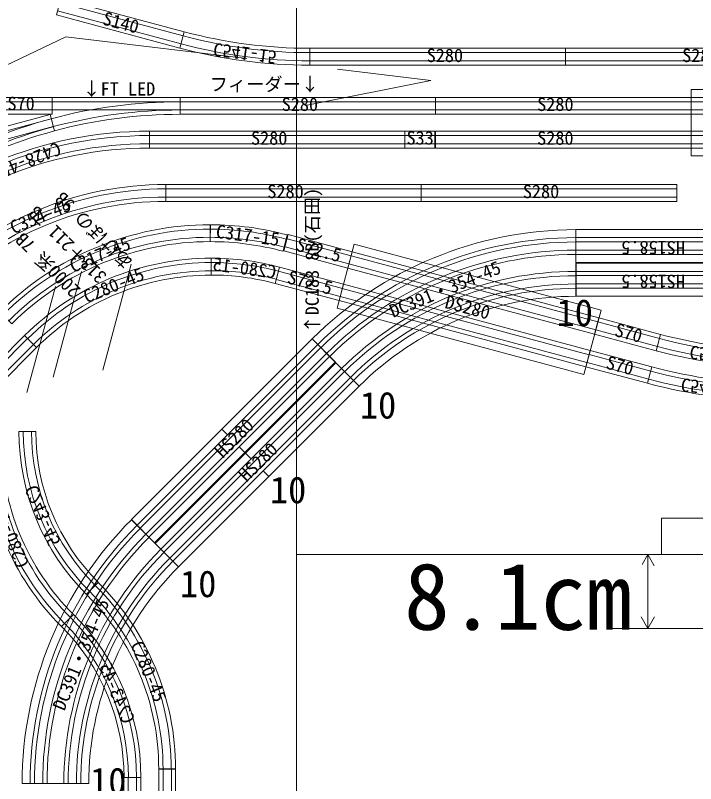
# Model space of a CAD drawing. Units: millimetres, scale not verified. Extents: x -3124 to 14616, y -9205 to 4147.
# Drawn here: x -1073 to -328, y -124 to 718 of the extents above; entities that cross this region are included whole.
import ezdxf
from ezdxf.enums import TextEntityAlignment as Align

# ---------------------------------------------------------------- set-up
doc = ezdxf.new("R2010")
doc.units = ezdxf.units.MM
doc.header["$LTSCALE"] = 100
for name, pattern in [('DASHED1', [1.8, 1.2, -0.6]), ('DASHED2', [3, 2, -1]), ('DOUBLE_CHAIN1', [8.8, 5, -1, 0.6, -0.6, 0.6, -1])]:
    doc.linetypes.add(name, pattern=pattern)
for name, color, linetype, lineweight in [('0-0', 7, 'Continuous', 9), ('0-7', 5, 'Continuous', 9), ('0-8', 3, 'Continuous', 9), ('0-A', 3, 'DASHED1', 9), ('0-B', 3, 'DOUBLE_CHAIN1', 9)]:
    doc.layers.add(name, color=color, linetype=linetype, lineweight=lineweight)
doc.styles.add('ＭＳ ゴシック', font='')
doc.styles.get('ＭＳ ゴシック').set_extended_font_data('MS Gothic')

# ---------------------------------------------------------------- blocks, each defined once
blk = doc.blocks.new('N_TOMIX _ S280')
at = {"layer": '0-0'}
for p, q in [((0, 18.5), (280, 18.5)), ((0, 18.5), (0, 0)), ((280, 18.5), (280, 0)), ((0, 0), (280, 0))]:
    blk.add_line(p, q, dxfattribs=at)
at = {"layer": '0-0', "color": 2}
for p, q in [((0, 13.8), (280, 13.8)), ((0, 4.7), (280, 4.7))]:
    blk.add_line(p, q, dxfattribs=at)
at = {"layer": '0-0', "color": 3, "style": 'ＭＳ ゴシック'}
blk.add_text('S280', height=14.66, dxfattribs=at).set_placement((111.4, -0.8), align=Align.BOTTOM_LEFT)
blk = doc.blocks.new('N_TOMIX _ C280-45')
at = {"layer": '0-0'}
for p, q in [((0, 0), (0, 18.5)), ((191.4, -79.3), (204.5, -66.2))]:
    blk.add_line(p, q, dxfattribs=at)
for radius in [289.25, 270.75]:
    blk.add_arc((0, -270.8), radius, 45, 90, dxfattribs=at)
at = {"layer": '0-0', "color": 2}
for radius in [284.5, 275.5]:
    blk.add_arc((0, -270.8), radius, 45, 90, dxfattribs=at)
at = {"layer": '0-0', "color": 3, "style": 'ＭＳ ゴシック'}
blk.add_text('C280-45', height=14.66, rotation=337.5, dxfattribs=at).set_placement((71.3, -9), align=Align.BOTTOM_LEFT)
blk = doc.blocks.new('N_TOMIX _ C243-45')
at = {"layer": '0-0'}
for p, q in [((0, 0), (0, 18.5)), ((165.3, -68.5), (178.4, -55.4))]:
    blk.add_line(p, q, dxfattribs=at)
for radius in [252.25, 233.75]:
    blk.add_arc((0, -233.7), radius, 45, 90, dxfattribs=at)
at = {"layer": '0-0', "color": 2}
for radius in [247.5, 238.5]:
    blk.add_arc((0, -233.7), radius, 45, 90, dxfattribs=at)
at = {"layer": '0-0', "color": 3, "style": 'ＭＳ ゴシック'}
blk.add_text('C243-45', height=14.66, rotation=337.5, dxfattribs=at).set_placement((55.6, -5), align=Align.BOTTOM_LEFT)
blk = doc.blocks.new('N_TOMIX _ S158.5(15)')
at = {"layer": '0-0'}
for p, q in [((0, 18.5), (0, 0)), ((0, 18.5), (158.5, 18.5)), ((158.5, 18.5), (158.5, 0)), ((0, 0), (158.5, 0))]:
    blk.add_line(p, q, dxfattribs=at)
at = {"layer": '0-0', "color": 2}
for p, q in [((0, 13.8), (158.5, 13.8)), ((0, 4.7), (158.5, 4.7))]:
    blk.add_line(p, q, dxfattribs=at)
blk = doc.blocks.new('N_TOMIX _ HS158.5')
at = {"layer": '0-0', "color": 3}
for p, q in [((0, 27.3), (158.5, 27.3)), ((0, -8.8), (158.5, -8.8))]:
    blk.add_line(p, q, dxfattribs=at)
at = {"layer": '0-0'}
for p, q in [((0, 27.3), (0, -8.8)), ((158.5, 27.3), (158.5, -8.8)), ((0, 18.5), (0, 0)), ((158.5, 18.5), (158.5, 0))]:
    blk.add_line(p, q, dxfattribs=at)
blk.add_blockref('N_TOMIX _ S158.5(15)', (0, 0), dxfattribs=at)
at = {"layer": '0-B', "style": 'ＭＳ ゴシック'}
blk.add_text('HS158.5', height=14.66, dxfattribs=at).set_placement((39, -0.6), align=Align.BOTTOM_LEFT)
blk = doc.blocks.new('N_TOMIX _ DC391・354-45')
at = {"layer": '0-0'}
for p, q in [((0, -8.8), (0, 64.3)), ((237.6, -107.2), (289.2, -55.5))]:
    blk.add_line(p, q, dxfattribs=at)
at = {"layer": '0-0', "color": 3}
for radius in [409, 336]:
    blk.add_arc((0, -344.8), radius, 45, 90, dxfattribs=at)
at = {"layer": '0-0'}
for radius in [400.25, 381.75, 363.25, 344.75]:
    blk.add_arc((0, -344.8), radius, 45, 90, dxfattribs=at)
at = {"layer": '0-0', "color": 2}
for radius in [395.5, 386.5, 358.5, 349.5]:
    blk.add_arc((0, -344.8), radius, 45, 90, dxfattribs=at)
at = {"layer": '0-0', "color": 3, "style": 'ＭＳ ゴシック'}
blk.add_text('DC391・354-45', height=14.66, rotation=337.5, dxfattribs=at).set_placement((77.3, 13.8), align=Align.BOTTOM_LEFT)
blk = doc.blocks.new('N_TOMIX _ S70')
at = {"layer": '0-0'}
for p, q in [((0, 18.5), (0, 0)), ((0, 18.5), (70, 18.5)), ((70, 18.5), (70, 0)), ((0, 0), (70, 0))]:
    blk.add_line(p, q, dxfattribs=at)
at = {"layer": '0-0', "color": 2}
for p, q in [((0, 13.8), (70, 13.8)), ((0, 4.7), (70, 4.7))]:
    blk.add_line(p, q, dxfattribs=at)
at = {"layer": '0-0', "color": 3, "style": 'ＭＳ ゴシック'}
blk.add_text('S70', height=14.66, dxfattribs=at).set_placement((20.9, 0), align=Align.BOTTOM_LEFT)
blk = doc.blocks.new('N_TOMIX _ PL541-15')
at = {"layer": '0-0'}
for p, q in [((142.4, 18.7), (137.6, 36.6)), ((0, 0), (0, 18.5)), ((140, 18.5), (142.4, 18.7)), ((140, 18.5), (140, 0)), ((0, 0), (140, 0))]:
    blk.add_line(p, q, dxfattribs=at)
at = {"layer": '0-0', "color": 2}
for p, q in [((0, 13.7), (140, 13.7)), ((0, 4.8), (140, 4.8))]:
    blk.add_line(p, q, dxfattribs=at)
at = {"layer": '0-0'}
blk.add_arc((0, 550.3), 531.75, 270, 285, dxfattribs=at)
at = {"layer": '0-0', "color": 2}
for radius in [536.5, 545.5]:
    blk.add_arc((0, 550.3), radius, 270, 285, dxfattribs=at)
blk = doc.blocks.new('2人掛け机共通')
at = {"layer": '0-7', "color": 4}
for p, q in [((1164, 400), (1164, 455)), ((1204, 400), (1164, 400))]:
    blk.add_line(p, q, dxfattribs=at)
at = {"layer": '0-7', "color": 6}
blk.add_lwpolyline([(0, 0), (1204, 0), (1204, 455), (0, 455)], close=True, dxfattribs=at)
at = {"layer": '0-7', "color": 4}
blk.add_lwpolyline([(40, 455), (40, 400), (0, 400)], dxfattribs=at)
blk = doc.blocks.new('3人掛け机')
at = {"layer": '0-7', "color": 6}
blk.add_lwpolyline([(0, 0), (1804, 0), (1804, 455), (0, 455)], close=True, dxfattribs=at)
blk = doc.blocks.new('N_TOMIX _ C428-45（切断）')
at = {"layer": '0-A', "color": 7, "linetype": 'Continuous'}
for p, q in [((296.1, 141.1), (309.2, 128.1)), ((0, 0), (0, 18.5))]:
    blk.add_line(p, q, dxfattribs=at)
for radius in [418.75, 437.25]:
    blk.add_arc((0, 437.3), radius, 270, 315, dxfattribs=at)
at = {"layer": '0-A', "color": 2, "linetype": 'Continuous'}
for radius in [423.5, 432.5]:
    blk.add_arc((0, 437.3), radius, 270, 315, dxfattribs=at)
at = {"layer": '0-A', "style": 'ＭＳ ゴシック'}
blk.add_text('C428-45（切断）', height=14.66, rotation=22.5, dxfattribs=at).set_placement((102.3, 7.3), align=Align.BOTTOM_LEFT)
blk = doc.blocks.new('N_TOMIX _ S33')
at = {"layer": '0-0'}
for p, q in [((0, 18.5), (0, 0)), ((0, 18.5), (33, 18.5)), ((33, 18.5), (33, 0)), ((0, 0), (33, 0))]:
    blk.add_line(p, q, dxfattribs=at)
at = {"layer": '0-0', "color": 2}
for p, q in [((0, 13.8), (33, 13.8)), ((0, 4.7), (33, 4.7))]:
    blk.add_line(p, q, dxfattribs=at)
at = {"layer": '0-0', "color": 3, "style": 'ＭＳ ゴシック'}
blk.add_text('S33', height=14.66, dxfattribs=at).set_placement((1.8, -0.6), align=Align.BOTTOM_LEFT)
blk = doc.blocks.new('N_TOMIX _ S140(1)')
at = {"layer": '0-0'}
for p, q in [((0, 18.5), (0, 0)), ((0, 18.5), (140, 18.5)), ((140, 18.5), (140, 0)), ((0, 0), (140, 0))]:
    blk.add_line(p, q, dxfattribs=at)
at = {"layer": '0-0', "color": 2}
for p, q in [((0, 13.8), (140, 13.8)), ((0, 4.7), (140, 4.7))]:
    blk.add_line(p, q, dxfattribs=at)
at = {"layer": '0-0', "color": 3, "style": 'ＭＳ ゴシック'}
blk.add_text('S140', height=14.66, dxfattribs=at).set_placement((50.4, -1.5), align=Align.BOTTOM_LEFT)
blk = doc.blocks.new('N_TOMIX _ C541-15')
at = {"layer": '0-0'}
for p, q in [((0, 185), (0, 0)), ((1376, -181), (1424, -2))]:
    blk.add_line(p, q, dxfattribs=at)
for radius in [5501.7, 5316.7]:
    blk.add_arc((0, -5317), radius, 75, 90, dxfattribs=at)
at = {"layer": '0-0', "color": 2}
for radius in [5454.2, 5364.2]:
    blk.add_arc((0, -5317), radius, 75, 90, dxfattribs=at)
at = {"layer": '0-0', "color": 3, "style": 'ＭＳ ゴシック'}
blk.add_text('C541-15', height=146.6, rotation=352.5, dxfattribs=at).set_placement((343, -12), align=Align.BOTTOM_LEFT)
blk = doc.blocks.new('N_TOMIX _ S280(1)')
at = {"layer": '0-0'}
for p, q in [((0, 18.5), (280, 18.5)), ((0, 18.5), (0, 0)), ((280, 18.5), (280, 0)), ((0, 0), (280, 0))]:
    blk.add_line(p, q, dxfattribs=at)
at = {"layer": '0-0', "color": 2}
for p, q in [((0, 13.8), (280, 13.8)), ((0, 4.7), (280, 4.7))]:
    blk.add_line(p, q, dxfattribs=at)
at = {"layer": '0-0', "color": 3, "style": 'ＭＳ ゴシック'}
blk.add_text('S280', height=14.66, dxfattribs=at).set_placement((128, -1), align=Align.BOTTOM_LEFT)
blk = doc.blocks.new('N_TOMIX _ DS140')
at = {"layer": '0-0', "color": 3}
for p, q in [((0, 64.3), (140, 64.3)), ((0, -8.7), (140, -8.7))]:
    blk.add_line(p, q, dxfattribs=at)
at = {"layer": '0-0'}
for p, q in [((0, 64.3), (0, -8.7)), ((140, 64.3), (140, -8.7)), ((0, 55.5), (140, 55.5)), ((0, 37), (140, 37)), ((0, 18.5), (140, 18.5)), ((0, 0), (140, 0))]:
    blk.add_line(p, q, dxfattribs=at)
at = {"layer": '0-0', "color": 2}
for p, q in [((0, 50.7), (140, 50.7)), ((0, 41.8), (140, 41.8)), ((0, 13.7), (140, 13.7)), ((0, 4.7), (140, 4.7))]:
    blk.add_line(p, q, dxfattribs=at)
at = {"layer": '0-A', "style": 'ＭＳ ゴシック'}
blk.add_text('DS140', height=14.66, dxfattribs=at).set_placement((40.5, 16.9), align=Align.BOTTOM_LEFT)
blk = doc.blocks.new('N_TOMIX _ C354-45')
at = {"layer": '0-0'}
for p, q in [((0, 0), (0, 18.5)), ((243.8, -101), (256.9, -87.9))]:
    blk.add_line(p, q, dxfattribs=at)
for radius in [363.25, 344.75]:
    blk.add_arc((0, -344.8), radius, 45, 90, dxfattribs=at)
at = {"layer": '0-0', "color": 2}
for radius in [358.5, 349.5]:
    blk.add_arc((0, -344.8), radius, 45, 90, dxfattribs=at)
at = {"layer": '0-0', "color": 3, "style": 'ＭＳ ゴシック'}
blk.add_text('C354-45', height=14.66, rotation=337.5, dxfattribs=at).set_placement((98.6, -12.7), align=Align.BOTTOM_LEFT)
blk = doc.blocks.new('N_TOMIX _ C317-45')
at = {"layer": '0-0'}
for p, q in [((0, 0), (0, 18.5)), ((217.6, -90.1), (230.7, -77.1))]:
    blk.add_line(p, q, dxfattribs=at)
for radius in [326.25, 307.75]:
    blk.add_arc((0, -307.8), radius, 45, 90, dxfattribs=at)
at = {"layer": '0-0', "color": 2}
for radius in [321.5, 312.5]:
    blk.add_arc((0, -307.8), radius, 45, 90, dxfattribs=at)
at = {"layer": '0-0', "color": 3, "style": 'ＭＳ ゴシック'}
blk.add_text('C317-45', height=14.66, rotation=337.5, dxfattribs=at).set_placement((85.3, -12.2), align=Align.BOTTOM_LEFT)
blk = doc.blocks.new('N_TOMIX _ C317-15')
at = {"layer": '0-0'}
for p, q in [((0, 0), (0, 18.5)), ((79.7, -10.5), (84.4, 7.4))]:
    blk.add_line(p, q, dxfattribs=at)
for radius in [326.25, 307.75]:
    blk.add_arc((0, -307.8), radius, 75, 90, dxfattribs=at)
at = {"layer": '0-0', "color": 2}
for radius in [321.5, 312.5]:
    blk.add_arc((0, -307.8), radius, 75, 90, dxfattribs=at)
at = {"layer": '0-0', "color": 3, "style": 'ＭＳ ゴシック'}
blk.add_text('C317-15', height=14.66, rotation=352.5, dxfattribs=at).set_placement((5, -0.1), align=Align.BOTTOM_LEFT)
blk = doc.blocks.new('N_TOMIX _ C280-15')
at = {"layer": '0-0'}
for p, q in [((0, 0), (0, 18.5)), ((70.1, -9.2), (74.9, 8.6))]:
    blk.add_line(p, q, dxfattribs=at)
for radius in [289.25, 270.75]:
    blk.add_arc((0, -270.7), radius, 75, 90, dxfattribs=at)
at = {"layer": '0-0', "color": 2}
for radius in [284.5, 275.5]:
    blk.add_arc((0, -270.7), radius, 75, 90, dxfattribs=at)
at = {"layer": '0-0', "color": 3, "style": 'ＭＳ ゴシック'}
blk.add_text('C280-15', height=14.66, rotation=352.5, dxfattribs=at).set_placement((0.7, 0.7), align=Align.BOTTOM_LEFT)
blk = doc.blocks.new('N_TOMIX _ S72.5(1)')
at = {"layer": '0-0'}
for p, q in [((0, 18.5), (72.5, 18.5)), ((0, 18.5), (0, 0)), ((72.5, 0), (72.5, 18.5)), ((0, 0), (72.5, 0))]:
    blk.add_line(p, q, dxfattribs=at)
at = {"layer": '0-0', "color": 2}
for p, q in [((0, 13.8), (72.5, 13.8)), ((0, 4.7), (72.5, 4.7))]:
    blk.add_line(p, q, dxfattribs=at)
at = {"layer": '0-0', "color": 3, "style": 'ＭＳ ゴシック'}
blk.add_text('S72.5', height=14.66, dxfattribs=at).set_placement((11.8, -0.8), align=Align.BOTTOM_LEFT)
blk = doc.blocks.new('N_TOMIX _ DS280')
at = {"layer": '0-0', "color": 3}
for p, q in [((0, 64.2), (280, 64.2)), ((0, -8.7), (280, -8.7))]:
    blk.add_line(p, q, dxfattribs=at)
at = {"layer": '0-0'}
for p, q in [((0, 64.2), (0, -8.7)), ((280, 64.2), (280, -8.7)), ((0, 55.5), (280, 55.5)), ((0, 37), (280, 37)), ((0, 18.5), (280, 18.5)), ((0, 0), (280, 0))]:
    blk.add_line(p, q, dxfattribs=at)
at = {"layer": '0-0', "color": 2}
for p, q in [((0, 50.8), (280, 50.8)), ((0, 41.8), (280, 41.8)), ((0, 13.7), (280, 13.7)), ((0, 4.7), (280, 4.7))]:
    blk.add_line(p, q, dxfattribs=at)
at = {"layer": '0-0', "color": 3, "style": 'ＭＳ ゴシック'}
blk.add_text('DS280', height=14.66, dxfattribs=at).set_placement((113.1, 17.8), align=Align.BOTTOM_LEFT)
blk = doc.blocks.new('N_TOMIX _ S70(1)')
at = {"layer": '0-0'}
for p, q in [((0, 18.5), (0, 0)), ((0, 18.5), (70, 18.5)), ((70, 18.5), (70, 0)), ((0, 0), (70, 0))]:
    blk.add_line(p, q, dxfattribs=at)
at = {"layer": '0-0', "color": 2}
for p, q in [((0, 13.8), (70, 13.8)), ((0, 4.7), (70, 4.7))]:
    blk.add_line(p, q, dxfattribs=at)
at = {"layer": '0-0', "color": 3, "style": 'ＭＳ ゴシック'}
blk.add_text('S70', height=14.66, dxfattribs=at).set_placement((20.8, -0.7), align=Align.BOTTOM_LEFT)
blk = doc.blocks.new('N_TOMIX _ HS280')
at = {"layer": '0-0', "color": 3}
for p, q in [((0, 27.3), (280, 27.3)), ((0, -8.8), (280, -8.8))]:
    blk.add_line(p, q, dxfattribs=at)
at = {"layer": '0-0'}
for p, q in [((0, 27.3), (0, -8.8)), ((140, 27.3), (140, 18.5)), ((280, 27.3), (280, -8.8)), ((0, 18.5), (0, 0)), ((280, 18.5), (280, 0)), ((140, 0), (140, -8.8))]:
    blk.add_line(p, q, dxfattribs=at)
blk.add_blockref('N_TOMIX _ S280(1)', (0, 0), dxfattribs=at)
at = {"layer": '0-0', "color": 3, "style": 'ＭＳ ゴシック'}
blk.add_text('H', height=14.66, dxfattribs=at).set_placement((118, -1), align=Align.BOTTOM_LEFT)

msp = doc.modelspace()

# ---------------------------------------------------------------- linework, layer by layer
at = {"layer": '0-7'}
for p, q in [((-380.3, 126.9), (-386.7, 115.9)), ((-380.3, 45.9), (-387.7, 58.7)), ((-380.3, 45.9), (-373.1, 58.5)), ((-310.5, 45.9), (-418.9, 45.9))]:
    msp.add_line(p, q, dxfattribs=at)
msp.add_lwpolyline([(-380.3, 45.9), (-380.3, 126.9), (-373.3, 114.7)], dxfattribs=at)
at = {"layer": '0-A', "color": 5}
for p, q in [((-946.4, 445), (-980.6, 317.4)), ((-1000.8, 437.2), (-1039.1, 294.1)), ((-1029.6, 420.5), (-1071.5, 264.3))]:
    msp.add_line(p, q, dxfattribs=at)
at = {"layer": '0-A', "color": 1, "linetype": 'DASHED2'}
msp.add_lwpolyline([(-1174.6, 619.3), (-1018.3, 694.2), (-618.2, 646.4), (-753.7, 619.3)], dxfattribs=at)

# ---------------------------------------------------------------- block references
at = {"layer": '0-0', "rotation": 345}
msp.add_blockref('N_TOMIX _ S140(1)', (-1028.3, 718.1), dxfattribs=at)
at = {"layer": '0-0', "xscale": 0.1, "yscale": -0.1, "rotation": 345}
msp.add_blockref('N_TOMIX _ C541-15', (-888.3, 699.7), dxfattribs=at)
at = {"layer": '0-0'}
for p in [(-750.7, 663.1), (-470.7, 663.1)]:
    msp.add_blockref('N_TOMIX _ S280(1)', p, dxfattribs=at)
at = {"layer": '0-7'}
for name, p, rotation in [('3人掛け机', (-765.5, -473.1), 90), ('2人掛け机共通', (-765.5, 1330.9), 270)]:
    msp.add_blockref(name, p, dxfattribs=dict(at, rotation=rotation))
at = {"layer": '0-8'}
for name, p, rotation in [('N_TOMIX _ DC391・354-45', (-702.8, 317.7), 45), ('N_TOMIX _ HS158.5', (-300.6, 474.2), 180), ('N_TOMIX _ HS158.5', (-300.6, 437.2), 180), ('N_TOMIX _ HS280', (-927, 145.9), 45), ('N_TOMIX _ HS280', (-900.8, 119.7), 45), ('N_TOMIX _ DC391・354-45', (-1001.8, -124.1), 90)]:
    msp.add_blockref(name, p, dxfattribs=dict(at, rotation=rotation))
at = {"layer": '0-A'}
for name, p in [('N_TOMIX _ DS140', (-333, 572.3)), ('N_TOMIX _ S70', (-1103, 609.3)), ('N_TOMIX _ S280', (-893, 609.3)), ('N_TOMIX _ S280', (-613, 609.3)), ('N_TOMIX _ S280', (-926.6, 572.3)), ('N_TOMIX _ S33', (-646.6, 572.3)), ('N_TOMIX _ S280', (-613, 572.3)), ('N_TOMIX _ S280', (-908.7, 513.8)), ('N_TOMIX _ S280', (-628.7, 513.8)), ('N_TOMIX _ C317-15', (-859.8, 469.8))]:
    msp.add_blockref(name, p, dxfattribs=at)
for name, p, rotation in [('N_TOMIX _ PL541-15', (-893, 627.8), 180), ('N_TOMIX _ PL541-15', (-1035.4, 609), 195), ('N_TOMIX _ C354-45', (-1152.5, 412.9), 45), ('N_TOMIX _ C428-45（切断）', (-926.6, 590.8), 180), ('N_TOMIX _ C317-45', (-1077.4, 379.7), 45), ('N_TOMIX _ C280-45', (-1050.2, 353.8), 45), ('N_TOMIX _ S72.5(1)', (-779.1, 459.6), 345), ('N_TOMIX _ DS280', (-718.7, 405.1), 345), ('N_TOMIX _ S72.5(1)', (-788.7, 423.9), 345), ('N_TOMIX _ S70(1)', (-438.7, 368.4), 345), ('N_TOMIX _ S140(1)', (-1149.2, 254.8), 45), ('N_TOMIX _ S70(1)', (-448.2, 332.7), 345), ('N_TOMIX _ C280-45', (-1009.8, 61.1), 135), ('N_TOMIX _ C280-45', (-995.6, 83.4), 315), ('N_TOMIX _ S280', (-897.8, -388.1), 90), ('N_TOMIX _ S280', (-935.9, -397.2), 90)]:
    msp.add_blockref(name, p, dxfattribs=dict(at, rotation=rotation))
at = {"layer": '0-A', "yscale": -1}
for name, p, rotation in [('N_TOMIX _ C280-15', (-788.7, 423.9), 165), ('N_TOMIX _ C243-45', (-1051, 261.8), 270), ('N_TOMIX _ C243-45', (-954.4, -117.2), 90)]:
    msp.add_blockref(name, p, dxfattribs=dict(at, rotation=rotation))
at = {"layer": '0-A', "xscale": 0.1, "yscale": -0.1, "rotation": 345}
for p in [(-366.3, 368.1), (-375.8, 332.4)]:
    msp.add_blockref('N_TOMIX _ C541-15', p, dxfattribs=at)

# ---------------------------------------------------------------- texts
at = {"layer": '0-7', "color": 4, "style": 'ＭＳ ゴシック'}
msp.add_text('8.1cm', height=73.31, dxfattribs=at).set_placement((-647.4, 22.5), align=Align.BOTTOM_LEFT)
at = {"layer": '0-8', "style": 'ＭＳ ゴシック'}
for p in [(-480.4, 368.5), (-695.9, 267.1), (-794.5, 174.3), (-893, 71.4), (-991.6, -144.6)]:
    msp.add_text('10', height=29.33, dxfattribs=at).set_placement(p, align=Align.BOTTOM_LEFT)
at = {"layer": '0-A', "style": 'ＭＳ ゴシック'}
for s, p in [('フィーダー↓', (-860.5, 630.5)), ('↓FT LED', (-999.9, 625.4))]:
    msp.add_text(s, height=14.66, dxfattribs=at).set_placement(p, align=Align.BOTTOM_LEFT)
for s, rotation, p in [('あけぼの 9B', 135, (-940.3, 451.1)), ('↑DC183 8B(石田)', 90, (-736.5, 369.1)), ('313＋211 7B', 135, (-969.2, 435.9)), ('2000系 7B', 135, (-998, 420.7))]:
    msp.add_text(s, height=14.66, rotation=rotation, dxfattribs=at).set_placement(p, align=Align.BOTTOM_LEFT)

doc.saveas('drawing.dxf')
